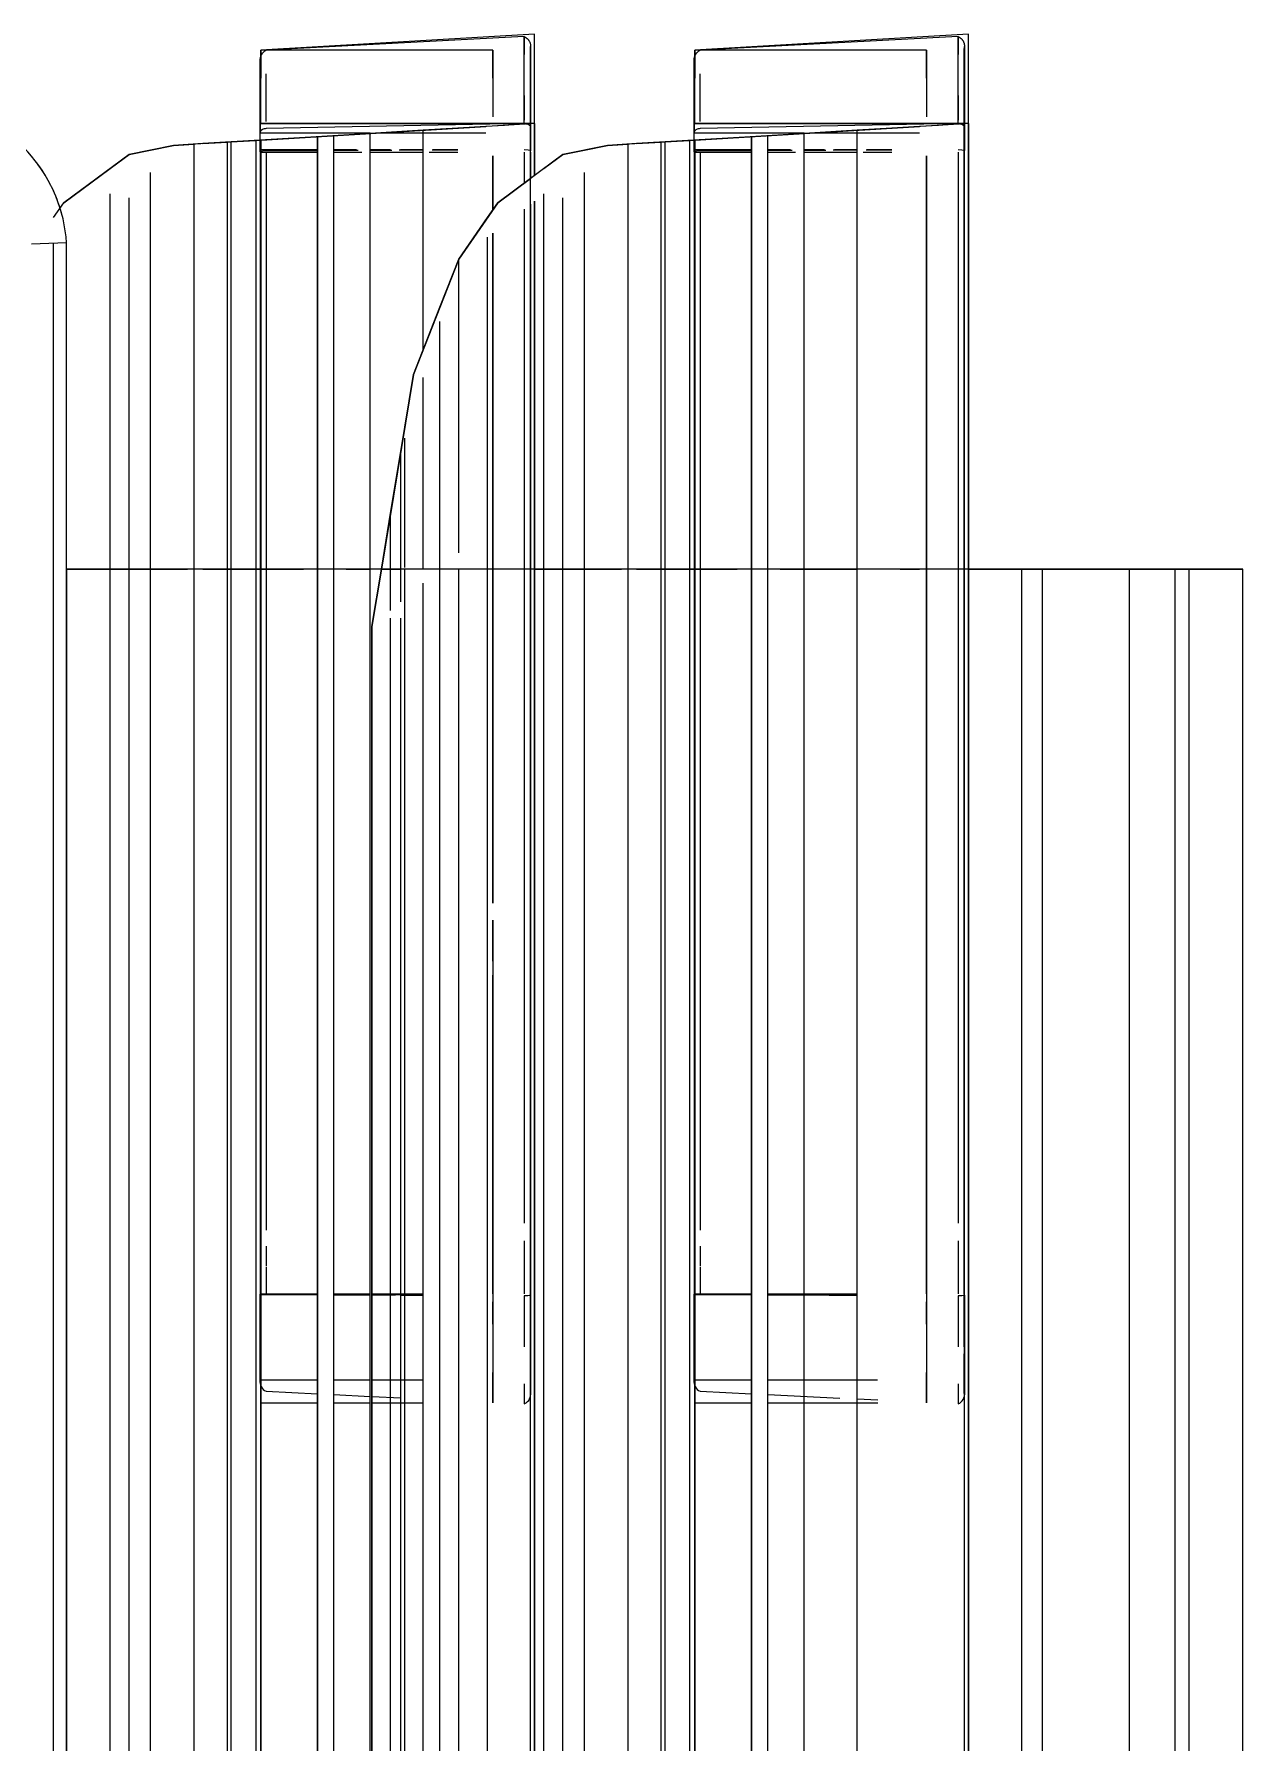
# Model space of a CAD drawing. Header units: inches. Extents: x -1180 to 2011, y -268 to 2143.
# Drawn here: x -1121.579 to -1118.794, y 2028.995 to 2032.932 of the extents above; entities that cross this region are included whole.
import ezdxf

# ---------------------------------------------------------------- set-up
doc = ezdxf.new("R2010")
doc.units = ezdxf.units.IN
doc.header["$MEASUREMENT"] = 0
doc.layers.add('I-FURN', color=30, linetype='Continuous', lineweight=9)

# ---------------------------------------------------------------- blocks, each defined once
blk = doc.blocks.new('HermanMiller_Exclave_EXSB_SmallBoards - White Board Pkg 1-5326753-6TH FLOOR POWER _ SIGNAL')
at = {"layer": 'I-FURN'}
for p, q in [((30.0468, -0.4829), (27.4272, -0.4829)), ((30.0468, -0.4829), (27.4272, -0.4829)), ((27.4272, -0.4829), (30.0468, -0.4829)), ((30.1794, -0.5048), (30.0468, -0.4829)), ((30.0662, -0.4861), (30.0468, -0.4829)), ((30.0468, -0.4829), (30.1794, -0.5048)), ((30.1794, -0.5048), (30.0662, -0.4861)), ((30.6281, -0.5792), (30.1794, -0.5048)), ((30.4506, -0.5498), (30.1794, -0.5048)), ((30.1794, -0.5048), (30.3084, -0.5262)), ((26.9697, -0.5498), (30.0662, -0.5498)), ((27.1607, -0.5262), (30.0662, -0.5262)), ((30.0836, -0.5262), (30.1794, -0.5262)), ((30.1036, -0.5498), (30.1794, -0.5498)), ((30.1794, -0.5262), (30.3084, -0.5262)), ((30.1794, -0.5498), (30.4506, -0.5498)), ((30.3084, -0.5262), (30.5063, -0.559)), ((30.6281, -0.5792), (30.4506, -0.5498)), ((26.9647, -0.559), (30.1794, -0.559)), ((30.1827, -0.559), (30.4813, -0.559)), ((30.5063, -0.559), (30.6281, -0.5792)), ((30.8937, -0.6832), (30.6281, -0.5792)), ((30.8937, -0.6832), (30.6281, -0.5792)), ((30.6281, -0.5792), (30.7831, -0.6399)), ((26.8463, -0.6399), (30.1794, -0.6399)), ((30.18, -0.6399), (30.7498, -0.6399)), ((30.7831, -0.6399), (30.8937, -0.6832)), ((26.7264, -0.6832), (30.1794, -0.6832)), ((30.2168, -0.6832), (30.8937, -0.6832)), ((31.0231, -0.7729), (30.8937, -0.6832)), ((31.0231, -0.7729), (30.8937, -0.6832)), ((30.8937, -0.6832), (30.9893, -0.7495)), ((26.543, -0.7495), (30.1794, -0.7495)), ((30.1794, -0.7495), (30.9445, -0.7495)), ((30.9893, -0.7495), (31.0231, -0.7729)), ((31.1351, -0.9233), (31.0231, -0.7729)), ((31.0796, -0.8487), (31.0231, -0.7729)), ((31.0231, -0.7729), (31.0796, -0.8487)), ((31.1351, -0.9233), (31.0796, -0.8487)), ((26.5182, -0.8796), (30.1794, -0.8796)), ((30.1794, -0.8796), (31.044, -0.8796)), ((31.1025, -0.8796), (31.1351, -0.9233)), ((26.4583, -0.9233), (30.1794, -0.9233)), ((30.1794, -0.9233), (31.0348, -0.9233)), ((31.1558, -1.0257), (31.1351, -0.9233)), ((31.1558, -1.0257), (31.1351, -0.9233)), ((31.1351, -0.9233), (31.1451, -0.9728)), ((26.3905, -0.9728), (30.1794, -0.9728)), ((30.1794, -0.9728), (31.0933, -0.9728)), ((31.1451, -0.9728), (31.1558, -1.0257)), ((31.2054, -1.8487), (31.1558, -1.0257)), ((31.1599, -1.093), (31.1558, -1.0257)), ((31.1558, -1.0257), (31.1587, -1.0737)), ((26.3169, -1.0737), (30.1794, -1.0737)), ((30.1794, -1.0737), (31.1571, -1.0737)), ((31.1781, -1.3953), (31.1599, -1.093)), ((31.1599, -1.093), (31.1633, -1.15)), ((26.3102, -1.1585), (30.1794, -1.1585)), ((26.3107, -1.15), (30.1794, -1.15)), ((30.1794, -1.15), (31.1633, -1.15)), ((30.1794, -1.1585), (31.1638, -1.1585)), ((31.1633, -1.15), (31.1638, -1.1585)), ((31.1638, -1.1585), (31.1673, -1.2152)), ((30.1794, -1.2152), (26.3067, -1.2152)), ((31.1673, -1.2152), (30.1794, -1.2152)), ((31.1673, -1.2152), (31.1992, -1.7453)), ((30.1794, -1.227), (26.306, -1.227)), ((26.306, -1.227), (30.1794, -1.227)), ((28.2584, -1.227), (28.2584, -1.358)), ((28.2584, -1.227), (28.2691, -1.227)), ((28.2664, -1.227), (28.2584, -1.227)), ((28.2902, -1.227), (28.2664, -1.227)), ((28.2691, -1.227), (28.4915, -1.227)), ((28.2847, -1.2394), (28.279, -1.358)), ((28.3284, -1.227), (28.2902, -1.227)), ((28.3432, -1.2264), (28.3105, -1.2264)), ((28.3105, -1.358), (28.3105, -1.227)), ((28.3715, -1.2257), (28.3795, -1.2257)), ((28.4911, -1.227), (28.4456, -1.227)), ((28.4911, -1.2264), (28.4458, -1.2264)), ((28.482, -1.2257), (28.4922, -1.2257)), ((28.4915, -1.227), (28.5729, -1.227)), ((28.5064, -1.358), (28.5069, -1.2394)), ((28.5069, -1.358), (28.5069, -1.227)), ((30.1794, -1.2257), (28.5086, -1.2257)), ((30.1794, -1.2264), (28.509, -1.2264)), ((30.1794, -1.227), (28.509, -1.227)), ((28.509, -1.227), (28.509, -1.358)), ((28.571, -1.2394), (28.509, -1.2394)), ((28.5729, -1.227), (30.1794, -1.227)), ((28.6192, -1.2394), (28.5729, -1.2394)), ((30.1794, -1.2395), (28.6559, -1.2394)), ((31.1397, -1.2257), (30.1794, -1.2257)), ((31.1397, -1.2264), (30.1794, -1.2264)), ((31.168, -1.227), (30.1794, -1.227)), ((30.1794, -1.227), (31.168, -1.227)), ((30.1794, -1.227), (31.067, -1.227)), ((31.1397, -1.227), (30.1794, -1.227)), ((31.138, -1.2395), (30.1794, -1.2395)), ((31.067, -1.227), (31.1397, -1.227)), ((31.1402, -1.227), (31.1402, -1.3041)), ((31.1408, -1.2257), (31.1403, -1.2263)), ((31.1413, -1.2263), (31.1408, -1.2257)), ((31.1423, -1.2311), (31.1413, -1.2263)), ((31.1429, -1.2395), (31.1423, -1.2311)), ((31.1457, -1.358), (31.1457, -1.227)), ((31.1844, -1.227), (31.1844, -1.4793)), ((31.1909, -1.2257), (31.2006, -1.2257)), ((31.206, -1.8338), (31.1946, -1.2394)), ((31.2006, -1.2257), (31.21, -1.2257)), ((31.206, -1.358), (31.206, -1.227)), ((31.206, -1.227), (31.206, -1.358)), ((31.2084, -1.227), (31.3752, -1.227)), ((31.2111, -1.2394), (31.2758, -1.2394)), ((31.2127, -1.2264), (31.2754, -1.2264)), ((31.2889, -1.2264), (31.2466, -1.2264)), ((31.254, -1.2257), (31.2621, -1.2257)), ((31.2621, -1.2257), (31.2699, -1.2257)), ((31.2699, -1.2257), (31.2774, -1.2257)), ((31.2758, -1.2394), (31.3208, -1.2394)), ((31.3208, -1.2264), (31.2889, -1.2264)), ((31.3458, -1.227), (31.3105, -1.227)), ((31.3159, -1.2257), (31.3211, -1.2257)), ((31.3473, -1.2264), (31.3208, -1.2264)), ((31.3678, -1.227), (31.3458, -1.227)), ((31.3518, -1.2257), (31.3527, -1.2257)), ((31.3527, -1.2257), (31.3531, -1.2257)), ((31.3752, -1.227), (31.3678, -1.227)), ((31.3749, -1.2388), (31.3752, -1.2394)), ((31.412, -1.858), (31.3752, -1.227)), ((31.3752, -1.3994), (31.3752, -1.227)), ((31.4064, -1.8338), (31.3752, -1.2394)), ((31.1402, -1.3041), (31.1402, -1.358)), ((28.2691, -1.358), (26.2981, -1.358)), ((28.2559, -1.358), (26.2981, -1.358)), ((26.2981, -1.358), (30.1794, -1.358)), ((30.1794, -1.358), (26.2981, -1.358)), ((26.2981, -1.358), (30.1794, -1.358)), ((28.3997, -1.358), (28.3505, -1.358)), ((28.4729, -1.358), (28.4156, -1.358)), ((28.553, -1.358), (28.4915, -1.358)), ((30.1794, -1.358), (28.5729, -1.358)), ((30.1794, -1.358), (28.5729, -1.358)), ((31.1219, -1.358), (30.1794, -1.358)), ((31.1219, -1.358), (30.1794, -1.358)), ((30.1794, -1.358), (31.1759, -1.358)), ((31.1759, -1.358), (30.1794, -1.358)), ((30.1794, -1.358), (31.1759, -1.358)), ((31.206, -1.858), (31.206, -1.358)), ((31.206, -1.358), (31.206, -1.7615)), ((26.2959, -1.3953), (30.1794, -1.3953)), ((28.2584, -1.3953), (28.2584, -1.649)), ((28.2772, -1.3953), (28.2691, -1.5618)), ((28.3105, -1.6481), (28.3105, -1.3953)), ((28.5069, -1.601), (28.5069, -1.3953)), ((28.509, -1.3953), (28.509, -1.601)), ((30.1794, -1.3953), (31.1781, -1.3953)), ((31.1402, -1.3953), (31.1402, -1.4596)), ((31.1439, -1.4514), (31.1436, -1.3953)), ((31.1457, -1.4475), (31.1457, -1.3953)), ((31.1832, -1.4793), (31.1781, -1.3953)), ((31.3752, -1.7615), (31.3752, -1.3994)), ((26.2908, -1.4793), (30.1794, -1.4793)), ((30.1794, -1.4793), (31.1832, -1.4793)), ((31.1443, -1.5288), (31.144, -1.4793)), ((31.1457, -1.5258), (31.1457, -1.4793)), ((31.1905, -1.601), (31.1832, -1.4793)), ((31.1844, -1.5002), (31.1844, -1.601)), ((31.1446, -1.601), (31.1444, -1.546)), ((31.1457, -1.601), (31.1457, -1.5488)), ((26.2835, -1.601), (30.1794, -1.601)), ((28.2672, -1.601), (28.2649, -1.6489)), ((30.1794, -1.601), (31.1905, -1.601)), ((31.1844, -1.6011), (31.1844, -1.6813)), ((31.1402, -1.6151), (31.1402, -1.6813)), ((31.145, -1.6813), (31.1447, -1.6221)), ((31.1457, -1.6813), (31.1457, -1.6237)), ((31.1844, -1.6815), (31.1844, -1.7453)), ((28.2584, -1.7615), (28.2664, -1.7615)), ((28.3005, -1.7615), (28.2584, -1.7615)), ((28.2664, -1.7615), (28.2902, -1.7615)), ((28.2902, -1.7615), (28.3284, -1.7615)), ((28.3505, -1.7615), (28.3005, -1.7615)), ((28.5729, -1.7615), (28.3505, -1.7615)), ((28.4396, -1.7615), (28.4911, -1.7615)), ((28.509, -1.7615), (30.1794, -1.7615)), ((30.1794, -1.7615), (28.5729, -1.7615)), ((30.1794, -1.7615), (31.1314, -1.7615)), ((31.067, -1.7615), (30.1794, -1.7615)), ((31.1315, -1.7615), (31.067, -1.7615)), ((31.206, -1.7615), (31.206, -1.8338)), ((31.3752, -1.7615), (31.2213, -1.7615)), ((31.3105, -1.7615), (31.3458, -1.7615)), ((31.3458, -1.7615), (31.3678, -1.7615)), ((31.3678, -1.7615), (31.3752, -1.7615)), ((31.2054, -1.8487), (31.2031, -1.8095)), ((26.2686, -1.8487), (30.1794, -1.8487)), ((26.2686, -1.8487), (30.1794, -1.8487)), ((28.3016, -1.8338), (28.2559, -1.8338)), ((28.2811, -1.8482), (28.3105, -1.8482)), ((28.3036, -1.8482), (28.3707, -1.8482)), ((28.509, -1.8482), (28.3105, -1.8482)), ((28.5046, -1.8338), (28.3873, -1.8338)), ((28.3873, -1.8482), (28.5066, -1.8482)), ((28.5062, -1.8487), (30.1794, -1.8487)), ((28.6315, -1.8338), (28.509, -1.8338)), ((30.1794, -1.8483), (28.509, -1.8482)), ((28.509, -1.8482), (30.1794, -1.8482)), ((30.1794, -1.8338), (28.6723, -1.8338)), ((31.1402, -1.8338), (30.1794, -1.8338)), ((30.1794, -1.8482), (31.1403, -1.8482)), ((31.1402, -1.8483), (30.1794, -1.8483)), ((30.1794, -1.8487), (31.2054, -1.8487)), ((30.1794, -1.8487), (31.2054, -1.8487)), ((30.1794, -1.8487), (31.1457, -1.8487)), ((31.1402, -1.8482), (31.2129, -1.8482)), ((31.2131, -1.8482), (31.1432, -1.8482)), ((31.1433, -1.8483), (31.1437, -1.8487)), ((31.1844, -1.8482), (31.1961, -1.8482)), ((31.1978, -1.8487), (31.2087, -1.8487)), ((31.206, -1.8338), (31.4064, -1.8338)), ((31.208, -1.8482), (31.3792, -1.8482)), ((31.3473, -1.8482), (31.2099, -1.8482)), ((31.2134, -1.8482), (31.3473, -1.8482)), ((31.2706, -1.8338), (31.2137, -1.8338)), ((31.2936, -1.8482), (31.2137, -1.8482)), ((31.4064, -1.8338), (31.3649, -1.8338)), ((1.335, -1.858), (30.1794, -1.858)), ((30.1794, -1.858), (1.335, -1.858)), ((1.335, -1.858), (30.1794, -1.858)), ((30.1794, -1.858), (31.206, -1.858)), ((31.206, -1.858), (30.1794, -1.858)), ((30.1794, -1.858), (31.206, -1.858)), ((31.206, -1.858), (31.412, -1.858))]:
    blk.add_line(p, q, dxfattribs=at)
at = {"layer": 'I-FURN', "flags": 128}
for points in [[(28.3051, -1.2257), (28.3094, -1.2257), (28.314, -1.2257), (28.319, -1.2257), (28.3244, -1.2257), (28.3301, -1.2257), (28.3362, -1.2257), (28.3426, -1.2257), (28.3494, -1.2257), (28.3565, -1.2257), (28.3638, -1.2257), (28.3715, -1.2257)], [(28.3795, -1.2257), (28.3877, -1.2257), (28.3962, -1.2257), (28.405, -1.2257), (28.4139, -1.2257), (28.4231, -1.2257), (28.4325, -1.2257), (28.4421, -1.2257), (28.4518, -1.2257), (28.4618, -1.2257), (28.4718, -1.2257), (28.482, -1.2257)], [(28.4922, -1.2257), (28.5026, -1.2257), (28.5086, -1.2257)], [(31.1408, -1.2257), (31.151, -1.2257), (31.1612, -1.2257), (31.1713, -1.2257)], [(31.1435, -1.358), (31.1433, -1.3137), (31.1429, -1.2394)], [(31.1713, -1.2257), (31.1812, -1.2257), (31.1909, -1.2257)], [(31.3531, -1.2257), (31.3529, -1.2257), (31.3523, -1.2257), (31.3513, -1.2257), (31.3498, -1.2257), (31.3479, -1.2257), (31.3456, -1.2257), (31.3429, -1.2257), (31.3398, -1.2257), (31.3363, -1.2257), (31.3324, -1.2257), (31.3281, -1.2257), (31.3235, -1.2257), (31.3185, -1.2257), (31.3131, -1.2257), (31.3073, -1.2257), (31.3012, -1.2257), (31.2948, -1.2257), (31.288, -1.2257), (31.2809, -1.2257), (31.2735, -1.2257), (31.2659, -1.2257), (31.2579, -1.2257), (31.2497, -1.2257), (31.2412, -1.2257), (31.2325, -1.2257), (31.2236, -1.2257), (31.2144, -1.2257), (31.205, -1.2257), (31.1955, -1.2257), (31.1866, -1.2257)], [(31.21, -1.2257), (31.2192, -1.2257), (31.2283, -1.2257), (31.2371, -1.2257), (31.2457, -1.2257), (31.254, -1.2257)], [(31.2774, -1.2257), (31.2847, -1.2257), (31.2916, -1.2257)], [(31.2916, -1.2257), (31.2982, -1.2257), (31.3044, -1.2257), (31.3103, -1.2257), (31.3159, -1.2257)], [(31.3211, -1.2257), (31.326, -1.2257), (31.3304, -1.2257), (31.3345, -1.2257), (31.3382, -1.2257)], [(31.3382, -1.2257), (31.3415, -1.2257), (31.3444, -1.2257), (31.3469, -1.2257), (31.3489, -1.2257), (31.3506, -1.2257), (31.3518, -1.2257)], [(31.3531, -1.2257), (31.3541, -1.2257), (31.3551, -1.2258), (31.3561, -1.2259), (31.3571, -1.226)], [(31.3571, -1.226), (31.358, -1.2262), (31.359, -1.2264), (31.36, -1.2267), (31.3609, -1.227), (31.3618, -1.2273), (31.3628, -1.2277), (31.3637, -1.2281), (31.3645, -1.2285), (31.3654, -1.229), (31.3662, -1.2295), (31.3671, -1.23), (31.3679, -1.2306), (31.3687, -1.2312), (31.3694, -1.2318), (31.3701, -1.2325), (31.3708, -1.2332), (31.3715, -1.2339)], [(31.3715, -1.2339), (31.3722, -1.2347), (31.3728, -1.2354), (31.3734, -1.2362), (31.3739, -1.2371)], [(31.3739, -1.2371), (31.3744, -1.2379), (31.3749, -1.2388)], [(28.5055, -1.601), (28.5057, -1.5366), (28.5063, -1.3953)], [(31.1402, -1.4793), (31.1402, -1.5373), (31.1402, -1.601)], [(31.2031, -1.8095), (31.2018, -1.7889), (31.1992, -1.7453), (31.1954, -1.6813), (31.1905, -1.601)], [(28.5062, -1.8487), (28.4946, -1.8487), (28.483, -1.8487), (28.4716, -1.8487), (28.4603, -1.8487), (28.4491, -1.8487), (28.438, -1.8487), (28.4272, -1.8487), (28.4165, -1.8487), (28.4061, -1.8487), (28.3959, -1.8487), (28.3859, -1.8487), (28.3762, -1.8487), (28.3668, -1.8487), (28.3577, -1.8487), (28.3488, -1.8487), (28.3403, -1.8487), (28.3321, -1.8487), (28.3243, -1.8487), (28.3169, -1.8487), (28.3098, -1.8487), (28.303, -1.8487), (28.2967, -1.8487), (28.2908, -1.8487), (28.2853, -1.8487), (28.2802, -1.8487), (28.2766, -1.8487)], [(31.1437, -1.8487), (31.1443, -1.8479), (31.1451, -1.8428), (31.1457, -1.8338)], [(31.1861, -1.8487), (31.1749, -1.8487), (31.1636, -1.8487), (31.1522, -1.8487), (31.1437, -1.8487)], [(31.208, -1.8487), (31.1971, -1.8487), (31.1861, -1.8487)], [(31.384, -1.8487), (31.3838, -1.8487), (31.3831, -1.8487), (31.3819, -1.8487), (31.3803, -1.8487), (31.3782, -1.8487), (31.3756, -1.8487), (31.3726, -1.8487), (31.3692, -1.8487), (31.3653, -1.8487), (31.3609, -1.8487), (31.3561, -1.8487), (31.3509, -1.8487), (31.3453, -1.8487), (31.3393, -1.8487), (31.3328, -1.8487), (31.326, -1.8487), (31.3188, -1.8487), (31.3113, -1.8487), (31.3034, -1.8487), (31.2951, -1.8487), (31.2866, -1.8487), (31.2777, -1.8487), (31.2685, -1.8487), (31.259, -1.8487), (31.2493, -1.8487), (31.2393, -1.8487), (31.2291, -1.8487), (31.2186, -1.8487), (31.208, -1.8487)], [(31.2087, -1.8487), (31.2193, -1.8487), (31.2298, -1.8487), (31.24, -1.8487), (31.25, -1.8487), (31.2597, -1.8487), (31.2691, -1.8487), (31.2783, -1.8487), (31.2872, -1.8487), (31.2957, -1.8487), (31.3039, -1.8487), (31.3118, -1.8487), (31.3194, -1.8487), (31.3265, -1.8487), (31.3333, -1.8487), (31.3397, -1.8487), (31.3457, -1.8487), (31.3513, -1.8487), (31.3565, -1.8487), (31.3612, -1.8487), (31.3656, -1.8487), (31.3694, -1.8487), (31.3729, -1.8487), (31.3759, -1.8487), (31.3784, -1.8487), (31.3804, -1.8487), (31.382, -1.8487), (31.3832, -1.8487), (31.3838, -1.8487), (31.384, -1.8487)], [(31.4056, -1.8355), (31.4051, -1.8364), (31.4046, -1.8372), (31.4041, -1.838), (31.4036, -1.8388), (31.403, -1.8396), (31.4024, -1.8403), (31.4017, -1.8411), (31.401, -1.8418), (31.4003, -1.8424), (31.3996, -1.8431), (31.3989, -1.8437), (31.3981, -1.8442), (31.3973, -1.8448), (31.3965, -1.8453), (31.3956, -1.8458), (31.3948, -1.8462), (31.3939, -1.8466), (31.393, -1.847), (31.3921, -1.8474), (31.3912, -1.8477), (31.3903, -1.8479), (31.3893, -1.8482), (31.3884, -1.8483), (31.3874, -1.8485), (31.3865, -1.8486), (31.3855, -1.8487), (31.3845, -1.8487), (31.384, -1.8487)], [(31.4064, -1.8338), (31.406, -1.8347), (31.4056, -1.8355)]]:
    blk.add_lwpolyline(points, dxfattribs=at)
at = {"layer": 'I-FURN'}
for centre, major_axis, ratio, start_param, end_param in [((28.3051, -1.2504), (0, 0.0247), 0.923615, 0.436332, 1.110006), ((28.3051, -1.2504), (0, 0.0247), 0.923615, 0.211774, 0.436332), ((28.3051, -1.2504), (0, 0.0247), 0.923615, 6.045844, 6.49496), ((31.1866, -1.2504), (0, 0.0247), 0.36523, 6.071411, 6.520527), ((31.1866, -1.2504), (0, 0.0247), 0.36523, 5.846853, 6.071411), ((31.1866, -1.2504), (0, 0.0247), 0.36523, 5.622295, 5.846853), ((31.1866, -1.2504), (0, 0.0247), 0.36523, 5.173179, 5.622295), ((28.2766, -1.8246), (0, 0.0242), 0.923615, 1.961664, 3.344137), ((31.1978, -1.8246), (0, 0.0242), 0.36523, 2.939048, 3.630285), ((31.1978, -1.8246), (0, 0.0242), 0.36523, 3.630285, 3.860697), ((31.1978, -1.8246), (0, 0.0242), 0.36523, 3.860697, 4.321522)]:
    blk.add_ellipse(centre, major_axis=major_axis, ratio=ratio, start_param=start_param, end_param=end_param, dxfattribs=at)
for points in [[(28.5069, -1.2394), (28.507, -1.2361), (28.5074, -1.2302), (28.5079, -1.227), (28.5082, -1.2262)], [(28.5082, -1.2262), (28.5084, -1.2255), (28.5087, -1.2255), (28.509, -1.2264)], [(28.5058, -1.8479), (28.5055, -1.847), (28.505, -1.8434), (28.5047, -1.8372), (28.5046, -1.8338)], [(28.5062, -1.8487), (28.5061, -1.8487), (28.5059, -1.8484), (28.5058, -1.8479)], [(28.5066, -1.8482), (28.5065, -1.8486), (28.5063, -1.8487), (28.5062, -1.8487)]]:
    blk.add_open_spline(points, degree=3, dxfattribs=at)
blk = doc.blocks.new('HermanMiller_Exclave_EXSB_SmallBoards - White Board Pkg 1-V27-6TH FLOOR POWER _ SIGNAL')
at = {"layer": 'I-FURN'}
for p, q in [((26.5295, -0.7495), (30.9311, -0.7495)), ((30.9893, -0.7495), (31.0231, -0.7729)), ((31.1351, -0.9233), (31.0231, -0.7729)), ((31.1351, -0.9233), (31.0231, -0.7729)), ((31.0231, -0.7729), (31.1025, -0.8796)), ((26.5182, -0.8796), (30.1794, -0.8796)), ((30.1794, -0.8796), (31.044, -0.8796)), ((31.1025, -0.8796), (31.1351, -0.9233)), ((26.4583, -0.9233), (30.1794, -0.9233)), ((30.1794, -0.9233), (31.0348, -0.9233)), ((31.1558, -1.0257), (31.1351, -0.9233)), ((31.1558, -1.0257), (31.1351, -0.9233)), ((31.1351, -0.9233), (31.1451, -0.9728)), ((26.3905, -0.9728), (30.1794, -0.9728)), ((30.1794, -0.9728), (31.0933, -0.9728)), ((31.1451, -0.9728), (31.1558, -1.0257)), ((31.2054, -1.8487), (31.1558, -1.0257)), ((31.1599, -1.093), (31.1558, -1.0257)), ((31.1558, -1.0257), (31.1587, -1.0737)), ((26.3169, -1.0737), (30.1794, -1.0737)), ((30.1794, -1.0737), (31.1571, -1.0737)), ((31.1781, -1.3953), (31.1599, -1.093)), ((31.1599, -1.093), (31.1633, -1.15)), ((26.3102, -1.1585), (30.1794, -1.1585)), ((26.3107, -1.15), (30.1794, -1.15)), ((30.1794, -1.15), (31.1633, -1.15)), ((30.1794, -1.1585), (31.1638, -1.1585)), ((31.1633, -1.15), (31.1638, -1.1585)), ((31.1638, -1.1585), (31.1673, -1.2152)), ((30.1794, -1.2152), (26.3067, -1.2152)), ((31.1673, -1.2152), (30.1794, -1.2152)), ((31.1673, -1.2152), (31.1992, -1.7453)), ((30.1794, -1.227), (26.306, -1.227)), ((26.306, -1.227), (30.1794, -1.227)), ((28.2584, -1.227), (28.2584, -1.358)), ((28.2584, -1.227), (28.4156, -1.227)), ((28.2664, -1.227), (28.2584, -1.227)), ((28.2902, -1.227), (28.2664, -1.227)), ((28.2847, -1.2394), (28.279, -1.358)), ((28.3284, -1.227), (28.2902, -1.227)), ((28.3432, -1.2264), (28.3105, -1.2264)), ((28.3105, -1.358), (28.3105, -1.227)), ((28.319, -1.2257), (28.3244, -1.2257)), ((28.3244, -1.2257), (28.3301, -1.2257)), ((28.3494, -1.2257), (28.3565, -1.2257)), ((28.3715, -1.2257), (28.3795, -1.2257)), ((28.4156, -1.227), (28.4915, -1.227)), ((28.4325, -1.2257), (28.4421, -1.2257)), ((28.4911, -1.227), (28.4456, -1.227)), ((28.4911, -1.2264), (28.4458, -1.2264)), ((28.4718, -1.2257), (28.482, -1.2257)), ((28.482, -1.2257), (28.4922, -1.2257)), ((28.4915, -1.227), (28.5729, -1.227)), ((28.4922, -1.2257), (28.5026, -1.2257)), ((28.5026, -1.2257), (28.5086, -1.2257)), ((28.5064, -1.358), (28.5069, -1.2394)), ((28.5069, -1.358), (28.5069, -1.227)), ((30.1794, -1.2257), (28.5086, -1.2257)), ((30.1794, -1.2264), (28.509, -1.2264)), ((30.1794, -1.227), (28.509, -1.227)), ((28.509, -1.227), (28.509, -1.358)), ((28.571, -1.2394), (28.509, -1.2394)), ((28.5729, -1.227), (30.1794, -1.227)), ((28.6192, -1.2394), (28.5729, -1.2394)), ((30.1794, -1.2395), (28.6559, -1.2394)), ((31.1397, -1.2257), (30.1794, -1.2257)), ((31.1397, -1.2264), (30.1794, -1.2264)), ((31.168, -1.227), (30.1794, -1.227)), ((30.1794, -1.227), (31.168, -1.227)), ((30.1794, -1.227), (31.067, -1.227)), ((31.1397, -1.227), (30.1794, -1.227)), ((31.138, -1.2395), (30.1794, -1.2395)), ((31.067, -1.227), (31.1397, -1.227)), ((31.1402, -1.227), (31.1402, -1.3041)), ((31.1408, -1.2257), (31.1403, -1.2263)), ((31.1413, -1.2263), (31.1408, -1.2257)), ((31.1423, -1.2311), (31.1413, -1.2263)), ((31.1429, -1.2395), (31.1423, -1.2311)), ((31.1457, -1.358), (31.1457, -1.227)), ((31.1713, -1.2257), (31.1812, -1.2257)), ((31.1844, -1.227), (31.1844, -1.4793)), ((31.206, -1.8338), (31.1946, -1.2394)), ((31.2006, -1.2257), (31.21, -1.2257)), ((31.206, -1.358), (31.206, -1.227)), ((31.206, -1.227), (31.206, -1.358)), ((31.2084, -1.227), (31.3752, -1.227)), ((31.2111, -1.2394), (31.2758, -1.2394)), ((31.2127, -1.2264), (31.2754, -1.2264)), ((31.2889, -1.2264), (31.2466, -1.2264)), ((31.2621, -1.2257), (31.2699, -1.2257)), ((31.2758, -1.2394), (31.3208, -1.2394)), ((31.3473, -1.2264), (31.2889, -1.2264)), ((31.3458, -1.227), (31.3105, -1.227)), ((31.3159, -1.2257), (31.3211, -1.2257)), ((31.3678, -1.227), (31.3458, -1.227)), ((31.3518, -1.2257), (31.3527, -1.2257)), ((31.3527, -1.2257), (31.3531, -1.2257)), ((31.3752, -1.227), (31.3678, -1.227)), ((31.3734, -1.2362), (31.3739, -1.2371)), ((31.3749, -1.2388), (31.3752, -1.2394)), ((31.412, -1.858), (31.3752, -1.227)), ((31.3752, -1.3994), (31.3752, -1.227)), ((31.4064, -1.8338), (31.3752, -1.2394)), ((31.1402, -1.3041), (31.1402, -1.358)), ((28.2691, -1.358), (26.2981, -1.358)), ((28.2559, -1.358), (26.2981, -1.358)), ((26.2981, -1.358), (30.1794, -1.358)), ((30.1794, -1.358), (26.2981, -1.358)), ((26.2981, -1.358), (30.1794, -1.358)), ((28.3997, -1.358), (28.3505, -1.358)), ((28.4729, -1.358), (28.4156, -1.358)), ((28.553, -1.358), (28.4915, -1.358)), ((30.1794, -1.358), (28.5729, -1.358)), ((30.1794, -1.358), (28.5729, -1.358)), ((31.1219, -1.358), (30.1794, -1.358)), ((31.1219, -1.358), (30.1794, -1.358)), ((30.1794, -1.358), (31.1759, -1.358)), ((31.1759, -1.358), (30.1794, -1.358)), ((30.1794, -1.358), (31.1759, -1.358)), ((31.206, -1.858), (31.206, -1.358)), ((31.206, -1.358), (31.206, -1.7615)), ((26.2959, -1.3953), (30.1794, -1.3953)), ((28.2584, -1.3953), (28.2584, -1.4793)), ((28.2772, -1.3953), (28.2731, -1.4793)), ((28.3105, -1.4793), (28.3105, -1.3953)), ((28.506, -1.4793), (28.5063, -1.3953)), ((28.5069, -1.4793), (28.5069, -1.3953)), ((28.509, -1.3953), (28.509, -1.4793)), ((30.1794, -1.3953), (31.1781, -1.3953)), ((31.1402, -1.3953), (31.1402, -1.4596)), ((31.1439, -1.4514), (31.1436, -1.3953)), ((31.1457, -1.4475), (31.1457, -1.3953)), ((31.1832, -1.4793), (31.1781, -1.3953)), ((31.3752, -1.7615), (31.3752, -1.3994)), ((26.2908, -1.4793), (30.1794, -1.4793)), ((28.2584, -1.4829), (28.2584, -1.601)), ((28.2729, -1.4829), (28.2697, -1.5498)), ((28.3105, -1.601), (28.3105, -1.4829)), ((28.5057, -1.5366), (28.5059, -1.4829)), ((28.5069, -1.601), (28.5069, -1.4829)), ((28.509, -1.4829), (28.509, -1.601)), ((30.1794, -1.4793), (31.1832, -1.4793)), ((31.1443, -1.5288), (31.144, -1.4793)), ((31.1457, -1.5258), (31.1457, -1.4793)), ((31.1905, -1.601), (31.1832, -1.4793)), ((31.1844, -1.5002), (31.1844, -1.601)), ((28.5055, -1.601), (28.5057, -1.5498)), ((31.1446, -1.601), (31.1444, -1.546)), ((31.1457, -1.601), (31.1457, -1.5488)), ((26.9537, -1.601), (30.1471, -1.601)), ((30.1794, -1.601), (30.6209, -1.601)), ((30.6839, -1.601), (31.1905, -1.601)), ((31.1844, -1.6011), (31.1844, -1.6813)), ((31.1402, -1.6151), (31.1402, -1.6813)), ((31.145, -1.6813), (31.1447, -1.6221)), ((31.1457, -1.6813), (31.1457, -1.6237)), ((31.1844, -1.6815), (31.1844, -1.7453)), ((28.2584, -1.7615), (28.2664, -1.7615)), ((28.2691, -1.7615), (28.2584, -1.7615)), ((28.2664, -1.7615), (28.2902, -1.7615)), ((28.3005, -1.7615), (28.2691, -1.7615)), ((28.2902, -1.7615), (28.3284, -1.7615)), ((28.3505, -1.7615), (28.3005, -1.7615)), ((28.4156, -1.7615), (28.3505, -1.7615)), ((28.5729, -1.7615), (28.4156, -1.7615)), ((28.4396, -1.7615), (28.4911, -1.7615)), ((28.509, -1.7615), (29.2435, -1.7615)), ((29.3703, -1.7615), (28.5729, -1.7615)), ((29.2762, -1.7615), (29.3703, -1.7615)), ((29.4092, -1.7615), (30.1794, -1.7615)), ((30.1794, -1.7615), (29.4092, -1.7615)), ((30.1794, -1.7615), (30.9536, -1.7615)), ((30.9536, -1.7615), (30.1794, -1.7615)), ((31.0065, -1.7615), (31.1314, -1.7615)), ((31.067, -1.7615), (31.0065, -1.7615)), ((31.1315, -1.7615), (31.067, -1.7615)), ((31.206, -1.7615), (31.206, -1.8338)), ((31.3752, -1.7615), (31.2213, -1.7615)), ((31.3105, -1.7615), (31.3458, -1.7615)), ((31.3458, -1.7615), (31.3678, -1.7615)), ((31.3678, -1.7615), (31.3752, -1.7615)), ((31.2054, -1.8487), (31.2031, -1.8095)), ((26.2686, -1.8487), (30.1794, -1.8487)), ((26.5604, -1.8487), (30.1794, -1.8487)), ((28.3016, -1.8338), (28.2559, -1.8338)), ((28.2811, -1.8482), (28.3105, -1.8482)), ((28.2908, -1.8487), (28.2853, -1.8487)), ((28.2967, -1.8487), (28.2908, -1.8487)), ((28.303, -1.8487), (28.2967, -1.8487)), ((28.3098, -1.8487), (28.303, -1.8487)), ((28.3036, -1.8482), (28.3707, -1.8482)), ((28.3169, -1.8487), (28.3098, -1.8487)), ((28.3893, -1.8482), (28.3105, -1.8482)), ((28.3243, -1.8487), (28.3169, -1.8487)), ((28.3488, -1.8487), (28.3403, -1.8487)), ((28.3577, -1.8487), (28.3488, -1.8487)), ((28.3668, -1.8487), (28.3577, -1.8487)), ((28.3762, -1.8487), (28.3668, -1.8487)), ((28.3859, -1.8487), (28.3762, -1.8487)), ((28.5046, -1.8338), (28.3873, -1.8338)), ((28.3873, -1.8482), (28.5066, -1.8482)), ((28.509, -1.8482), (28.3893, -1.8482)), ((28.4165, -1.8487), (28.4061, -1.8487)), ((28.4716, -1.8487), (28.4603, -1.8487)), ((28.483, -1.8487), (28.4716, -1.8487)), ((28.4946, -1.8487), (28.483, -1.8487)), ((28.5062, -1.8487), (28.4946, -1.8487)), ((28.5062, -1.8487), (30.1794, -1.8487)), ((28.6315, -1.8338), (28.509, -1.8338)), ((30.1794, -1.8483), (28.509, -1.8482)), ((28.509, -1.8482), (30.1794, -1.8482)), ((30.1794, -1.8338), (28.6723, -1.8338)), ((31.009, -1.8338), (30.1794, -1.8338)), ((30.1794, -1.8482), (31.0201, -1.8482)), ((31.0201, -1.8483), (30.1794, -1.8483)), ((30.1794, -1.8487), (31.2054, -1.8487)), ((30.1794, -1.8487), (31.0204, -1.8487)), ((30.1794, -1.8487), (31.0204, -1.8487)), ((31.1402, -1.8338), (31.0684, -1.8338)), ((31.0792, -1.8482), (31.1403, -1.8482)), ((31.1402, -1.8483), (31.0792, -1.8483)), ((31.0796, -1.8487), (31.2054, -1.8487)), ((31.0796, -1.8487), (31.1457, -1.8487)), ((31.1402, -1.8482), (31.2129, -1.8482)), ((31.2131, -1.8482), (31.1432, -1.8482)), ((31.1433, -1.8483), (31.1437, -1.8487)), ((31.1451, -1.8428), (31.1457, -1.8338)), ((31.1844, -1.8482), (31.1961, -1.8482)), ((31.1978, -1.8487), (31.2087, -1.8487)), ((31.206, -1.8338), (31.4064, -1.8338)), ((31.208, -1.8482), (31.3792, -1.8482)), ((31.3473, -1.8482), (31.2099, -1.8482)), ((31.2134, -1.8482), (31.3473, -1.8482)), ((31.2706, -1.8338), (31.2137, -1.8338)), ((31.2936, -1.8482), (31.2137, -1.8482)), ((31.4064, -1.8338), (31.3649, -1.8338)), ((26.5477, -1.858), (30.1794, -1.858)), ((30.1794, -1.858), (26.5477, -1.858)), ((26.5477, -1.858), (30.1794, -1.858)), ((30.1794, -1.858), (31.0275, -1.858)), ((31.0275, -1.858), (30.1794, -1.858)), ((30.1794, -1.858), (31.0275, -1.858)), ((31.0865, -1.858), (31.206, -1.858)), ((31.206, -1.858), (31.0865, -1.858)), ((31.0865, -1.858), (31.206, -1.858)), ((31.206, -1.858), (31.412, -1.858))]:
    blk.add_line(p, q, dxfattribs=at)
at = {"layer": 'I-FURN', "flags": 128}
for points in [[(28.3051, -1.2257), (28.3094, -1.2257), (28.314, -1.2257), (28.319, -1.2257)], [(28.3301, -1.2257), (28.3362, -1.2257), (28.3426, -1.2257), (28.3494, -1.2257)], [(28.3565, -1.2257), (28.3638, -1.2257), (28.3715, -1.2257)], [(28.3795, -1.2257), (28.3877, -1.2257), (28.3962, -1.2257)], [(28.3962, -1.2257), (28.405, -1.2257), (28.4139, -1.2257), (28.4231, -1.2257), (28.4325, -1.2257)], [(28.4421, -1.2257), (28.4518, -1.2257), (28.4618, -1.2257), (28.4718, -1.2257)], [(31.1408, -1.2257), (31.151, -1.2257), (31.1612, -1.2257), (31.1713, -1.2257)], [(31.1435, -1.358), (31.1433, -1.3137), (31.1429, -1.2394)], [(31.1812, -1.2257), (31.1909, -1.2257), (31.2006, -1.2257)], [(31.3531, -1.2257), (31.3529, -1.2257), (31.3523, -1.2257), (31.3513, -1.2257), (31.3498, -1.2257), (31.3479, -1.2257), (31.3456, -1.2257), (31.3429, -1.2257), (31.3398, -1.2257), (31.3363, -1.2257), (31.3324, -1.2257), (31.3281, -1.2257), (31.3235, -1.2257), (31.3185, -1.2257), (31.3131, -1.2257), (31.3073, -1.2257), (31.3012, -1.2257), (31.2948, -1.2257), (31.288, -1.2257), (31.2809, -1.2257), (31.2735, -1.2257), (31.2659, -1.2257), (31.2579, -1.2257), (31.2497, -1.2257), (31.2412, -1.2257), (31.2325, -1.2257), (31.2236, -1.2257), (31.2144, -1.2257), (31.205, -1.2257), (31.1955, -1.2257), (31.1866, -1.2257)], [(31.21, -1.2257), (31.2192, -1.2257), (31.2283, -1.2257), (31.2371, -1.2257), (31.2457, -1.2257), (31.254, -1.2257), (31.2621, -1.2257)], [(31.2699, -1.2257), (31.2774, -1.2257), (31.2847, -1.2257), (31.2916, -1.2257), (31.2982, -1.2257), (31.3044, -1.2257)], [(31.3044, -1.2257), (31.3103, -1.2257), (31.3159, -1.2257)], [(31.3211, -1.2257), (31.326, -1.2257), (31.3304, -1.2257)], [(31.3304, -1.2257), (31.3345, -1.2257), (31.3382, -1.2257), (31.3415, -1.2257), (31.3444, -1.2257)], [(31.3444, -1.2257), (31.3469, -1.2257), (31.3489, -1.2257), (31.3506, -1.2257), (31.3518, -1.2257)], [(31.3531, -1.2257), (31.3541, -1.2257), (31.3551, -1.2258), (31.3561, -1.2259), (31.3571, -1.226)], [(31.3571, -1.226), (31.358, -1.2262), (31.359, -1.2264), (31.36, -1.2267), (31.3609, -1.227), (31.3618, -1.2273), (31.3628, -1.2277), (31.3637, -1.2281), (31.3645, -1.2285), (31.3654, -1.229), (31.3662, -1.2295), (31.3671, -1.23), (31.3679, -1.2306), (31.3687, -1.2312), (31.3694, -1.2318)], [(31.3694, -1.2318), (31.3701, -1.2325), (31.3708, -1.2332), (31.3715, -1.2339)], [(31.3715, -1.2339), (31.3722, -1.2347), (31.3728, -1.2354), (31.3734, -1.2362)], [(31.3739, -1.2371), (31.3744, -1.2379), (31.3749, -1.2388)], [(31.1402, -1.4793), (31.1402, -1.5373), (31.1402, -1.601)], [(31.2031, -1.8095), (31.2018, -1.7889), (31.1992, -1.7453), (31.1954, -1.6813), (31.1905, -1.601)], [(28.2853, -1.8487), (28.2802, -1.8487), (28.2766, -1.8487)], [(28.3403, -1.8487), (28.3321, -1.8487), (28.3243, -1.8487)], [(28.4061, -1.8487), (28.3959, -1.8487), (28.3859, -1.8487)], [(28.438, -1.8487), (28.4272, -1.8487), (28.4165, -1.8487)], [(28.4603, -1.8487), (28.4491, -1.8487), (28.438, -1.8487)], [(31.1437, -1.8487), (31.1443, -1.8479), (31.1451, -1.8428)], [(31.1861, -1.8487), (31.1749, -1.8487), (31.1636, -1.8487), (31.1522, -1.8487), (31.1437, -1.8487)], [(31.208, -1.8487), (31.1971, -1.8487), (31.1861, -1.8487)], [(31.384, -1.8487), (31.3838, -1.8487), (31.3831, -1.8487), (31.3819, -1.8487), (31.3803, -1.8487), (31.3782, -1.8487), (31.3756, -1.8487), (31.3726, -1.8487), (31.3692, -1.8487), (31.3653, -1.8487), (31.3609, -1.8487), (31.3561, -1.8487), (31.3509, -1.8487), (31.3453, -1.8487), (31.3393, -1.8487), (31.3328, -1.8487), (31.326, -1.8487), (31.3188, -1.8487), (31.3113, -1.8487), (31.3034, -1.8487), (31.2951, -1.8487), (31.2866, -1.8487), (31.2777, -1.8487), (31.2685, -1.8487), (31.259, -1.8487), (31.2493, -1.8487), (31.2393, -1.8487), (31.2291, -1.8487), (31.2186, -1.8487), (31.208, -1.8487)], [(31.2087, -1.8487), (31.2193, -1.8487), (31.2298, -1.8487), (31.24, -1.8487), (31.25, -1.8487), (31.2597, -1.8487), (31.2691, -1.8487), (31.2783, -1.8487), (31.2872, -1.8487), (31.2957, -1.8487), (31.3039, -1.8487), (31.3118, -1.8487), (31.3194, -1.8487), (31.3265, -1.8487), (31.3333, -1.8487), (31.3397, -1.8487), (31.3457, -1.8487), (31.3513, -1.8487), (31.3565, -1.8487), (31.3612, -1.8487), (31.3656, -1.8487), (31.3694, -1.8487), (31.3729, -1.8487), (31.3759, -1.8487), (31.3784, -1.8487), (31.3804, -1.8487), (31.382, -1.8487), (31.3832, -1.8487), (31.3838, -1.8487), (31.384, -1.8487)], [(31.4056, -1.8355), (31.4051, -1.8364), (31.4046, -1.8372), (31.4041, -1.838), (31.4036, -1.8388), (31.403, -1.8396), (31.4024, -1.8403), (31.4017, -1.8411), (31.401, -1.8418), (31.4003, -1.8424), (31.3996, -1.8431), (31.3989, -1.8437), (31.3981, -1.8442), (31.3973, -1.8448), (31.3965, -1.8453), (31.3956, -1.8458), (31.3948, -1.8462), (31.3939, -1.8466), (31.393, -1.847), (31.3921, -1.8474), (31.3912, -1.8477), (31.3903, -1.8479), (31.3893, -1.8482), (31.3884, -1.8483), (31.3874, -1.8485), (31.3865, -1.8486), (31.3855, -1.8487), (31.3845, -1.8487), (31.384, -1.8487)], [(31.4064, -1.8338), (31.406, -1.8347), (31.4056, -1.8355)]]:
    blk.add_lwpolyline(points, dxfattribs=at)
at = {"layer": 'I-FURN'}
for centre, major_axis, ratio, start_param, end_param in [((28.3051, -1.2504), (0, 0.0247), 0.923615, 0.436332, 1.110006), ((28.3051, -1.2504), (0, 0.0247), 0.923615, 0.211774, 0.436332), ((28.3051, -1.2504), (0, 0.0247), 0.923615, 0, 0.211774), ((28.3051, -1.2504), (0, 0.0247), 0.923615, 6.045844, 6.283185), ((31.1866, -1.2504), (0, 0.0247), 0.36523, 6.071411, 6.520527), ((31.1866, -1.2504), (0, 0.0247), 0.36523, 5.622295, 6.071411), ((31.1866, -1.2504), (0, 0.0247), 0.36523, 5.173179, 5.622295), ((28.2766, -1.8246), (0, 0.0242), 0.923615, 1.961664, 2.192076), ((28.2766, -1.8246), (0, 0.0242), 0.923615, 2.192076, 2.883313), ((28.2766, -1.8246), (0, 0.0242), 0.923615, 2.883313, 3.113725), ((28.2766, -1.8246), (0, 0.0242), 0.923615, 3.113725, 3.344137), ((31.1978, -1.8246), (0, 0.0242), 0.36523, 2.939048, 3.630285), ((31.1978, -1.8246), (0, 0.0242), 0.36523, 3.630285, 3.860697), ((31.1978, -1.8246), (0, 0.0242), 0.36523, 3.860697, 4.321522)]:
    blk.add_ellipse(centre, major_axis=major_axis, ratio=ratio, start_param=start_param, end_param=end_param, dxfattribs=at)
for points in [[(28.5069, -1.2394), (28.507, -1.2361), (28.5074, -1.2302), (28.5079, -1.227), (28.5082, -1.2262)], [(28.5082, -1.2262), (28.5084, -1.2255), (28.5087, -1.2255), (28.509, -1.2264)], [(28.5051, -1.8427), (28.5049, -1.8403), (28.5047, -1.8372), (28.5046, -1.8338)], [(28.5058, -1.8479), (28.5055, -1.847), (28.5053, -1.8454), (28.5051, -1.8427)], [(28.5062, -1.8487), (28.5061, -1.8487), (28.5059, -1.8484), (28.5058, -1.8479)], [(28.5066, -1.8482), (28.5065, -1.8486), (28.5063, -1.8487), (28.5062, -1.8487)]]:
    blk.add_open_spline(points, degree=3, dxfattribs=at)
blk = doc.blocks.new('HermanMiller_Exclave_EXSC_SmallMobileCartMagneticWhiteboard - Mobile Cart-5326770-6TH FLOOR POWER _ SIGNAL')
at = {"layer": 'I-FURN'}
for p, q in [((15.1718, -0.9685), (15.171, -0.9482)), ((15.1725, -0.9888), (15.1718, -0.9685)), ((15.1732, -1.0091), (15.1725, -0.9888)), ((15.1739, -1.0293), (15.1732, -1.0091)), ((-15.1739, -1.0293), (15.1739, -1.0293)), ((14.4222, -1.0293), (-14.4222, -1.0293)), ((10.7495, -1.0293), (14.4222, -1.0293)), ((14.4222, -3.7402), (14.4222, -1.0293)), ((14.4222, -1.1731), (14.4222, -1.0293)), ((14.4222, -1.0293), (14.4222, -1.1731)), ((14.4222, -1.0293), (15.1739, -1.0293)), ((14.4222, -1.3082), (14.4222, -1.1733)), ((14.4222, -1.1733), (14.4222, -1.3082)), ((14.4222, -1.4764), (14.4222, -1.343)), ((14.4222, -1.343), (14.4222, -1.4764)), ((14.4222, -1.5751), (14.4222, -1.477)), ((14.4222, -1.477), (14.4222, -1.5751)), ((14.4222, -1.7293), (14.4222, -1.6738)), ((14.4222, -1.6738), (14.4222, -1.7293)), ((14.4222, -1.7998), (14.4222, -1.7548)), ((14.4222, -1.7548), (14.4222, -1.7998)), ((14.4222, -2.1731), (14.4222, -2.108)), ((14.4222, -2.108), (14.4222, -2.1731)), ((14.4222, -2.3084), (14.4222, -2.1733)), ((14.4222, -2.1733), (14.4222, -2.3084)), ((14.4222, -2.4764), (14.4222, -2.343)), ((14.4222, -2.343), (14.4222, -2.4764)), ((14.4222, -2.5751), (14.4222, -2.477)), ((14.4222, -2.477), (14.4222, -2.5751)), ((14.4222, -2.851), (14.4222, -2.6738)), ((14.4222, -2.6738), (14.4222, -2.851)), ((14.4222, -2.9953), (14.4222, -2.9502)), ((14.4222, -2.9502), (14.4222, -2.9953)), ((14.4222, -3.2785), (14.4222, -3.108)), ((14.4222, -3.108), (14.4222, -3.2301)), ((14.4222, -3.2301), (-14.4222, -3.2301)), ((14.4222, -3.2301), (-8.9946, -3.2301)), ((14.4222, -3.2301), (14.4222, -3.479)), ((-14.4222, -3.2785), (14.4222, -3.2785)), ((14.4222, -3.5839), (14.4222, -3.2785)), ((-14.4222, -3.479), (14.4222, -3.479)), ((14.4222, -3.479), (14.4222, -3.5839)), ((-14.4222, -3.5839), (14.4222, -3.5839)), ((-14.4222, -3.5839), (14.4222, -3.5839)), ((-14.4222, -3.6166), (14.4222, -3.6166)), ((14.4222, -3.5839), (14.4222, -3.7402)), ((14.4222, -3.7402), (14.4222, -3.6166)), ((-14.4222, -3.7402), (14.4222, -3.7402)), ((4.8146, -3.7402), (14.4222, -3.7402)), ((4.8146, -3.7402), (14.4222, -3.7402))]:
    blk.add_line(p, q, dxfattribs=at)
for start, end in [(273.8442, 346.4032), (285.4777, 306.8789)]:
    blk.add_arc((15.1507, -0.6844), 0.3457, start, end, dxfattribs=at)

msp = doc.modelspace()

# ---------------------------------------------------------------- block references
at = {"layer": 'I-FURN', "rotation": 89.99999999999997}
for name, p in [('HermanMiller_Exclave_EXSB_SmallBoards - White Board Pkg 1-V27-6TH FLOOR POWER _ SIGNAL', (-1122.2839, 2001.5203)), ('HermanMiller_Exclave_EXSB_SmallBoards - White Board Pkg 1-5326753-6TH FLOOR POWER _ SIGNAL', (-1121.2839, 2001.5203)), ('HermanMiller_Exclave_EXSC_SmallMobileCartMagneticWhiteboard - Mobile Cart-5326770-6TH FLOOR POWER _ SIGNAL', (-1122.5339, 2017.2775))]:
    msp.add_blockref(name, p, dxfattribs=at)

doc.saveas('drawing.dxf')
